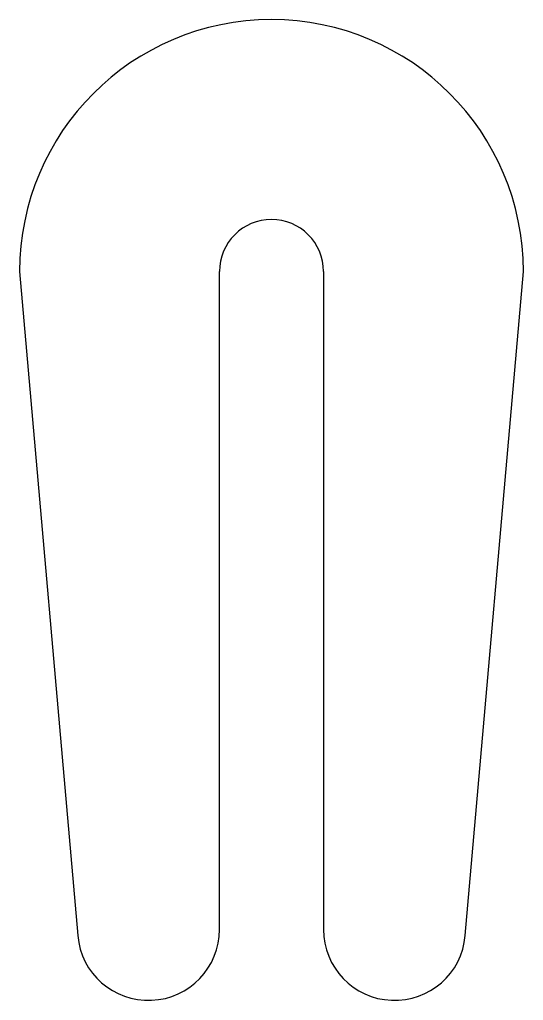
# Model space of a CAD drawing. Header units: millimetres. Extents: x -5.3 to 5.3, y -15.4 to 5.3.
import ezdxf

# ---------------------------------------------------------------- set-up
doc = ezdxf.new("R2010")
doc.units = ezdxf.units.MM

msp = doc.modelspace()

# ---------------------------------------------------------------- linework, layer by layer
at = {"color": 7, "linetype": 'Continuous', "lineweight": 25}
for p, q in [((-5.322, 0), (-4.094, -14.031)), ((-1.1, -13.9), (-1.1, 0)), ((1.1, 0), (1.1, -13.9)), ((4.094, -14.031), (5.322, 0))]:
    msp.add_line(p, q, dxfattribs=at)
for centre, radius, start, end in [((0, 0), 5.322, 0, 180), ((0, 0), 1.1, 0, 180), ((-2.6, -13.9), 1.5, 185, 0), ((2.6, -13.9), 1.5, 180, 355)]:
    msp.add_arc(centre, radius, start, end, dxfattribs=at)

doc.saveas('drawing.dxf')
